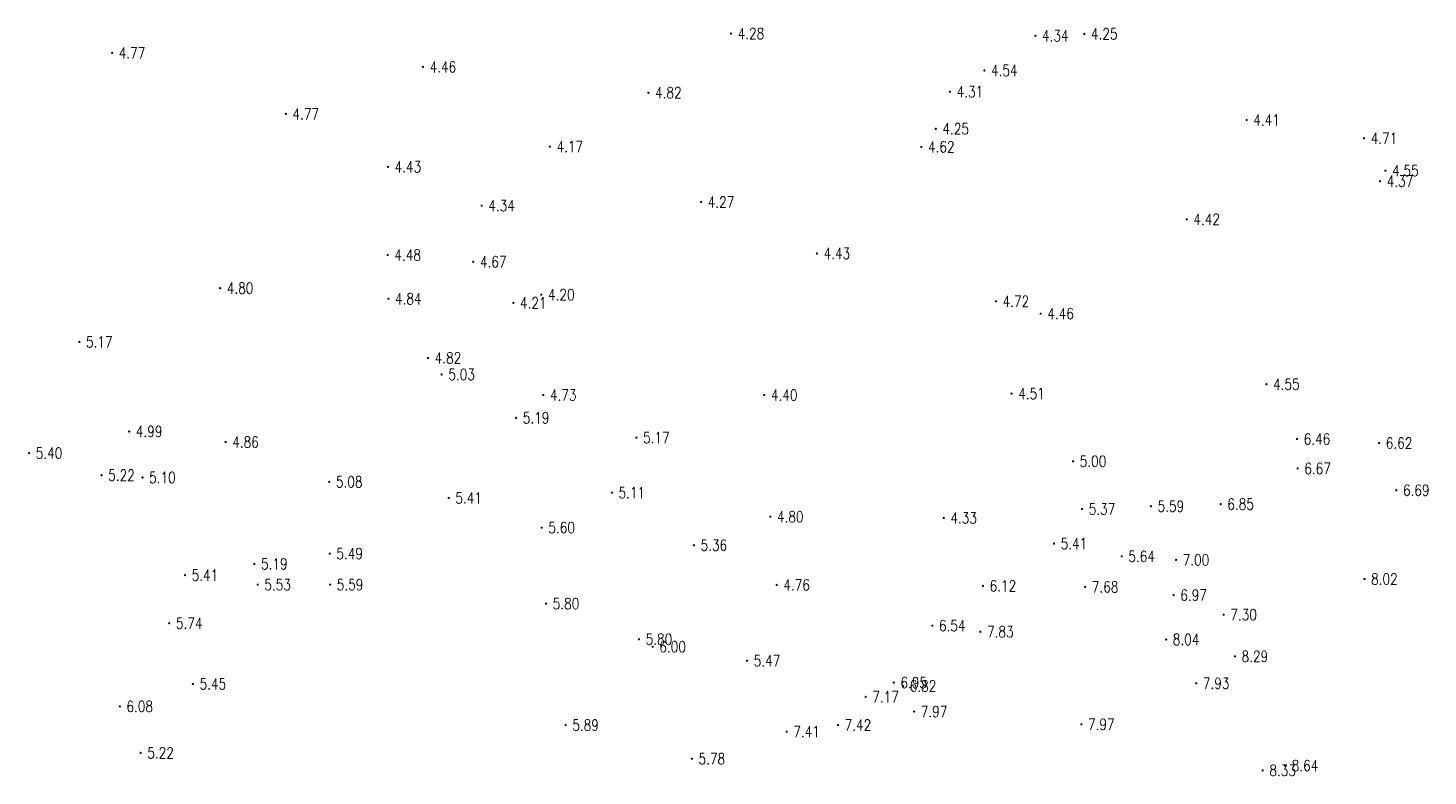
# Model space of a CAD drawing. Extents: x 476861 to 479475, y 2367369 to 2370541.
# Drawn here: x 478146.3 to 478272.7, y 2368894.5 to 2368962 of the extents above; entities that cross this region are included whole.
import ezdxf
from ezdxf.enums import TextEntityAlignment as Align

# ---------------------------------------------------------------- set-up
doc = ezdxf.new("R2010")
doc.units = 0
doc.header["$LTSCALE"] = 0.5
doc.layers.get('0').update_dxf_attribs({"linetype": 'CONTINUOUS'})
doc.layers.add('GCD', color=1, linetype='CONTINUOUS')
doc.styles.add('HZ', font='rs.shx', dxfattribs={"width": 0.8, "bigfont": 'hztxt.shx'})

# ---------------------------------------------------------------- blocks, each defined once
blk = doc.blocks.new('GC200')
at = {"linetype": 'Continuous', "const_width": 0.2, "flags": 128}
blk.add_lwpolyline([(-0.1, 0, 1), (0.1, 0, 1)], format="xyb", close=True, dxfattribs=at)

msp = doc.modelspace()

# ---------------------------------------------------------------- block references
at = {"layer": 'GCD', "linetype": 'Continuous'}
ref = msp.add_blockref('GC200', (478209.736, 2368961.533, 4.28), dxfattribs=dict(at, xscale=0.5, yscale=0.5, zscale=0.5))
ref.add_attrib('height', '4.28', dxfattribs={"linetype": 'Continuous', "height": 1, "style": 'HZ', "width": 0.8}).set_placement((478210.336, 2368961.533, 4.28), align=Align.MIDDLE_LEFT)
ref = msp.add_blockref('GC200', (478237.223, 2368961.329, 4.34), dxfattribs=dict(at, xscale=0.5, yscale=0.5, zscale=0.5))
ref.add_attrib('height', '4.34', dxfattribs={"linetype": 'Continuous', "height": 1, "style": 'HZ', "width": 0.8}).set_placement((478237.823, 2368961.329, 4.34), align=Align.MIDDLE_LEFT)
ref = msp.add_blockref('GC200', (478241.642, 2368961.505, 4.248), dxfattribs=dict(at, xscale=0.5, yscale=0.5, zscale=0.5))
ref.add_attrib('height', '4.25', dxfattribs={"linetype": 'Continuous', "height": 1, "style": 'HZ', "width": 0.8}).set_placement((478242.242, 2368961.505, 4.248), align=Align.MIDDLE_LEFT)
ref = msp.add_blockref('GC200', (478153.86, 2368959.784, 4.77), dxfattribs=dict(at, xscale=0.5, yscale=0.5, zscale=0.5))
ref.add_attrib('height', '4.77', dxfattribs={"linetype": 'Continuous', "height": 1, "style": 'HZ', "width": 0.8}).set_placement((478154.46, 2368959.784, 4.77), align=Align.MIDDLE_LEFT)
ref = msp.add_blockref('GC200', (478181.923, 2368958.52, 4.456), dxfattribs=dict(at, xscale=0.5, yscale=0.5, zscale=0.5))
ref.add_attrib('height', '4.46', dxfattribs={"linetype": 'Continuous', "height": 1, "style": 'HZ', "width": 0.8}).set_placement((478182.523, 2368958.52, 4.456), align=Align.MIDDLE_LEFT)
ref = msp.add_blockref('GC200', (478232.616, 2368958.199, 4.54), dxfattribs=dict(at, xscale=0.5, yscale=0.5, zscale=0.5))
ref.add_attrib('height', '4.54', dxfattribs={"linetype": 'Continuous', "height": 1, "style": 'HZ', "width": 0.8}).set_placement((478233.216, 2368958.199, 4.54), align=Align.MIDDLE_LEFT)
ref = msp.add_blockref('GC200', (478202.28, 2368956.187, 4.815), dxfattribs=dict(at, xscale=0.5, yscale=0.5, zscale=0.5))
ref.add_attrib('height', '4.82', dxfattribs={"linetype": 'Continuous', "height": 1, "style": 'HZ', "width": 0.8}).set_placement((478202.88, 2368956.187, 4.815), align=Align.MIDDLE_LEFT)
ref = msp.add_blockref('GC200', (478229.505, 2368956.281, 4.313), dxfattribs=dict(at, xscale=0.5, yscale=0.5, zscale=0.5))
ref.add_attrib('height', '4.31', dxfattribs={"linetype": 'Continuous', "height": 1, "style": 'HZ', "width": 0.8}).set_placement((478230.105, 2368956.281, 4.313), align=Align.MIDDLE_LEFT)
ref = msp.add_blockref('GC200', (478169.545, 2368954.28, 4.767), dxfattribs=dict(at, xscale=0.5, yscale=0.5, zscale=0.5))
ref.add_attrib('height', '4.77', dxfattribs={"linetype": 'Continuous', "height": 1, "style": 'HZ', "width": 0.8}).set_placement((478170.145, 2368954.28, 4.767), align=Align.MIDDLE_LEFT)
ref = msp.add_blockref('GC200', (478256.296, 2368953.722, 4.41), dxfattribs=dict(at, xscale=0.5, yscale=0.5, zscale=0.5))
ref.add_attrib('height', '4.41', dxfattribs={"linetype": 'Continuous', "height": 1, "style": 'HZ', "width": 0.8}).set_placement((478256.896, 2368953.722, 4.41), align=Align.MIDDLE_LEFT)
ref = msp.add_blockref('GC200', (478228.23, 2368952.936, 4.253), dxfattribs=dict(at, xscale=0.5, yscale=0.5, zscale=0.5))
ref.add_attrib('height', '4.25', dxfattribs={"linetype": 'Continuous', "height": 1, "style": 'HZ', "width": 0.8}).set_placement((478228.83, 2368952.936, 4.253), align=Align.MIDDLE_LEFT)
ref = msp.add_blockref('GC200', (478193.386, 2368951.328, 4.17), dxfattribs=dict(at, xscale=0.5, yscale=0.5, zscale=0.5))
ref.add_attrib('height', '4.17', dxfattribs={"linetype": 'Continuous', "height": 1, "style": 'HZ', "width": 0.8}).set_placement((478193.986, 2368951.328, 4.17), align=Align.MIDDLE_LEFT)
ref = msp.add_blockref('GC200', (478226.924, 2368951.301, 4.622), dxfattribs=dict(at, xscale=0.5, yscale=0.5, zscale=0.5))
ref.add_attrib('height', '4.62', dxfattribs={"linetype": 'Continuous', "height": 1, "style": 'HZ', "width": 0.8}).set_placement((478227.524, 2368951.301, 4.622), align=Align.MIDDLE_LEFT)
ref = msp.add_blockref('GC200', (478266.904, 2368952.077, 4.707), dxfattribs=dict(at, xscale=0.5, yscale=0.5, zscale=0.5))
ref.add_attrib('height', '4.71', dxfattribs={"linetype": 'Continuous', "height": 1, "style": 'HZ', "width": 0.8}).set_placement((478267.504, 2368952.077, 4.707), align=Align.MIDDLE_LEFT)
ref = msp.add_blockref('GC200', (478178.771, 2368949.498, 4.431), dxfattribs=dict(at, xscale=0.5, yscale=0.5, zscale=0.5))
ref.add_attrib('height', '4.43', dxfattribs={"linetype": 'Continuous', "height": 1, "style": 'HZ', "width": 0.8}).set_placement((478179.371, 2368949.498, 4.431), align=Align.MIDDLE_LEFT)
ref = msp.add_blockref('GC200', (478268.829, 2368949.155, 4.548), dxfattribs=dict(at, xscale=0.5, yscale=0.5, zscale=0.5))
ref.add_attrib('height', '4.55', dxfattribs={"linetype": 'Continuous', "height": 1, "style": 'HZ', "width": 0.8}).set_placement((478269.429, 2368949.155, 4.548), align=Align.MIDDLE_LEFT)
ref = msp.add_blockref('GC200', (478268.346, 2368948.206, 4.368), dxfattribs=dict(at, xscale=0.5, yscale=0.5, zscale=0.5))
ref.add_attrib('height', '4.37', dxfattribs={"linetype": 'Continuous', "height": 1, "style": 'HZ', "width": 0.8}).set_placement((478268.946, 2368948.206, 4.368), align=Align.MIDDLE_LEFT)
ref = msp.add_blockref('GC200', (478187.228, 2368945.998, 4.344), dxfattribs=dict(at, xscale=0.5, yscale=0.5, zscale=0.5))
ref.add_attrib('height', '4.34', dxfattribs={"linetype": 'Continuous', "height": 1, "style": 'HZ', "width": 0.8}).set_placement((478187.828, 2368945.998, 4.344), align=Align.MIDDLE_LEFT)
ref = msp.add_blockref('GC200', (478207.037, 2368946.321, 4.269), dxfattribs=dict(at, xscale=0.5, yscale=0.5, zscale=0.5))
ref.add_attrib('height', '4.27', dxfattribs={"linetype": 'Continuous', "height": 1, "style": 'HZ', "width": 0.8}).set_placement((478207.637, 2368946.321, 4.269), align=Align.MIDDLE_LEFT)
ref = msp.add_blockref('GC200', (478250.888, 2368944.759, 4.422), dxfattribs=dict(at, xscale=0.5, yscale=0.5, zscale=0.5))
ref.add_attrib('height', '4.42', dxfattribs={"linetype": 'Continuous', "height": 1, "style": 'HZ', "width": 0.8}).set_placement((478251.488, 2368944.759, 4.422), align=Align.MIDDLE_LEFT)
ref = msp.add_blockref('GC200', (478178.743, 2368941.536, 4.479), dxfattribs=dict(at, xscale=0.5, yscale=0.5, zscale=0.5))
ref.add_attrib('height', '4.48', dxfattribs={"linetype": 'Continuous', "height": 1, "style": 'HZ', "width": 0.8}).set_placement((478179.343, 2368941.536, 4.479), align=Align.MIDDLE_LEFT)
ref = msp.add_blockref('GC200', (478186.469, 2368940.924, 4.672), dxfattribs=dict(at, xscale=0.5, yscale=0.5, zscale=0.5))
ref.add_attrib('height', '4.67', dxfattribs={"linetype": 'Continuous', "height": 1, "style": 'HZ', "width": 0.8}).set_placement((478187.069, 2368940.924, 4.672), align=Align.MIDDLE_LEFT)
ref = msp.add_blockref('GC200', (478217.496, 2368941.679, 4.43), dxfattribs=dict(at, xscale=0.5, yscale=0.5, zscale=0.5))
ref.add_attrib('height', '4.43', dxfattribs={"linetype": 'Continuous', "height": 1, "style": 'HZ', "width": 0.8}).set_placement((478218.096, 2368941.679, 4.43), align=Align.MIDDLE_LEFT)
ref = msp.add_blockref('GC200', (478163.616, 2368938.547, 4.801), dxfattribs=dict(at, xscale=0.5, yscale=0.5, zscale=0.5))
ref.add_attrib('height', '4.80', dxfattribs={"linetype": 'Continuous', "height": 1, "style": 'HZ', "width": 0.8}).set_placement((478164.216, 2368938.547, 4.801), align=Align.MIDDLE_LEFT)
ref = msp.add_blockref('GC200', (478178.805, 2368937.585, 4.835), dxfattribs=dict(at, xscale=0.5, yscale=0.5, zscale=0.5))
ref.add_attrib('height', '4.84', dxfattribs={"linetype": 'Continuous', "height": 1, "style": 'HZ', "width": 0.8}).set_placement((478179.405, 2368937.585, 4.835), align=Align.MIDDLE_LEFT)
ref = msp.add_blockref('GC200', (478190.091, 2368937.22, 4.209), dxfattribs=dict(at, xscale=0.5, yscale=0.5, zscale=0.5))
ref.add_attrib('height', '4.21', dxfattribs={"linetype": 'Continuous', "height": 1, "style": 'HZ', "width": 0.8}).set_placement((478190.691, 2368937.22, 4.209), align=Align.MIDDLE_LEFT)
ref = msp.add_blockref('GC200', (478192.619, 2368937.959, 4.203), dxfattribs=dict(at, xscale=0.5, yscale=0.5, zscale=0.5))
ref.add_attrib('height', '4.20', dxfattribs={"linetype": 'Continuous', "height": 1, "style": 'HZ', "width": 0.8}).set_placement((478193.219, 2368937.959, 4.203), align=Align.MIDDLE_LEFT)
ref = msp.add_blockref('GC200', (478233.657, 2368937.357, 4.72), dxfattribs=dict(at, xscale=0.5, yscale=0.5, zscale=0.5))
ref.add_attrib('height', '4.72', dxfattribs={"linetype": 'Continuous', "height": 1, "style": 'HZ', "width": 0.8}).set_placement((478234.257, 2368937.357, 4.72), align=Align.MIDDLE_LEFT)
ref = msp.add_blockref('GC200', (478237.699, 2368936.248, 4.457), dxfattribs=dict(at, xscale=0.5, yscale=0.5, zscale=0.5))
ref.add_attrib('height', '4.46', dxfattribs={"linetype": 'Continuous', "height": 1, "style": 'HZ', "width": 0.8}).set_placement((478238.299, 2368936.248, 4.457), align=Align.MIDDLE_LEFT)
ref = msp.add_blockref('GC200', (478150.9, 2368933.695, 5.165), dxfattribs=dict(at, xscale=0.5, yscale=0.5, zscale=0.5))
ref.add_attrib('height', '5.17', dxfattribs={"linetype": 'Continuous', "height": 1, "style": 'HZ', "width": 0.8}).set_placement((478151.5, 2368933.695, 5.165), align=Align.MIDDLE_LEFT)
ref = msp.add_blockref('GC200', (478182.387, 2368932.243, 4.816), dxfattribs=dict(at, xscale=0.5, yscale=0.5, zscale=0.5))
ref.add_attrib('height', '4.82', dxfattribs={"linetype": 'Continuous', "height": 1, "style": 'HZ', "width": 0.8}).set_placement((478182.987, 2368932.243, 4.816), align=Align.MIDDLE_LEFT)
ref = msp.add_blockref('GC200', (478183.614, 2368930.753, 5.026), dxfattribs=dict(at, xscale=0.5, yscale=0.5, zscale=0.5))
ref.add_attrib('height', '5.03', dxfattribs={"linetype": 'Continuous', "height": 1, "style": 'HZ', "width": 0.8}).set_placement((478184.214, 2368930.753, 5.026), align=Align.MIDDLE_LEFT)
ref = msp.add_blockref('GC200', (478258.084, 2368929.875, 4.552), dxfattribs=dict(at, xscale=0.5, yscale=0.5, zscale=0.5))
ref.add_attrib('height', '4.55', dxfattribs={"linetype": 'Continuous', "height": 1, "style": 'HZ', "width": 0.8}).set_placement((478258.684, 2368929.875, 4.552), align=Align.MIDDLE_LEFT)
ref = msp.add_blockref('GC200', (478192.787, 2368928.901, 4.733), dxfattribs=dict(at, xscale=0.5, yscale=0.5, zscale=0.5))
ref.add_attrib('height', '4.73', dxfattribs={"linetype": 'Continuous', "height": 1, "style": 'HZ', "width": 0.8}).set_placement((478193.387, 2368928.901, 4.733), align=Align.MIDDLE_LEFT)
ref = msp.add_blockref('GC200', (478212.742, 2368928.898, 4.4), dxfattribs=dict(at, xscale=0.5, yscale=0.5, zscale=0.5))
ref.add_attrib('height', '4.40', dxfattribs={"linetype": 'Continuous', "height": 1, "style": 'HZ', "width": 0.8}).set_placement((478213.342, 2368928.898, 4.4), align=Align.MIDDLE_LEFT)
ref = msp.add_blockref('GC200', (478235.072, 2368929.029, 4.511), dxfattribs=dict(at, xscale=0.5, yscale=0.5, zscale=0.5))
ref.add_attrib('height', '4.51', dxfattribs={"linetype": 'Continuous', "height": 1, "style": 'HZ', "width": 0.8}).set_placement((478235.672, 2368929.029, 4.511), align=Align.MIDDLE_LEFT)
ref = msp.add_blockref('GC200', (478190.341, 2368926.843, 5.19), dxfattribs=dict(at, xscale=0.5, yscale=0.5, zscale=0.5))
ref.add_attrib('height', '5.19', dxfattribs={"linetype": 'Continuous', "height": 1, "style": 'HZ', "width": 0.8}).set_placement((478190.941, 2368926.843, 5.19), align=Align.MIDDLE_LEFT)
ref = msp.add_blockref('GC200', (478155.4, 2368925.61, 4.988), dxfattribs=dict(at, xscale=0.5, yscale=0.5, zscale=0.5))
ref.add_attrib('height', '4.99', dxfattribs={"linetype": 'Continuous', "height": 1, "style": 'HZ', "width": 0.8}).set_placement((478156, 2368925.61, 4.988), align=Align.MIDDLE_LEFT)
ref = msp.add_blockref('GC200', (478164.102, 2368924.652, 4.856), dxfattribs=dict(at, xscale=0.5, yscale=0.5, zscale=0.5))
ref.add_attrib('height', '4.86', dxfattribs={"linetype": 'Continuous', "height": 1, "style": 'HZ', "width": 0.8}).set_placement((478164.702, 2368924.652, 4.856), align=Align.MIDDLE_LEFT)
ref = msp.add_blockref('GC200', (478201.201, 2368925.053, 5.17), dxfattribs=dict(at, xscale=0.5, yscale=0.5, zscale=0.5))
ref.add_attrib('height', '5.17', dxfattribs={"linetype": 'Continuous', "height": 1, "style": 'HZ', "width": 0.8}).set_placement((478201.801, 2368925.053, 5.17), align=Align.MIDDLE_LEFT)
ref = msp.add_blockref('GC200', (478260.847, 2368924.927, 6.46), dxfattribs=dict(at, xscale=0.5, yscale=0.5, zscale=0.5))
ref.add_attrib('height', '6.46', dxfattribs={"linetype": 'Continuous', "height": 1, "style": 'HZ', "width": 0.8}).set_placement((478261.447, 2368924.927, 6.46), align=Align.MIDDLE_LEFT)
ref = msp.add_blockref('GC200', (478268.262, 2368924.566, 6.621), dxfattribs=dict(at, xscale=0.5, yscale=0.5, zscale=0.5))
ref.add_attrib('height', '6.62', dxfattribs={"linetype": 'Continuous', "height": 1, "style": 'HZ', "width": 0.8}).set_placement((478268.862, 2368924.566, 6.621), align=Align.MIDDLE_LEFT)
ref = msp.add_blockref('GC200', (478146.364, 2368923.656, 5.398), dxfattribs=dict(at, xscale=0.5, yscale=0.5, zscale=0.5))
ref.add_attrib('height', '5.40', dxfattribs={"linetype": 'Continuous', "height": 1, "style": 'HZ', "width": 0.8}).set_placement((478146.964, 2368923.656, 5.398), align=Align.MIDDLE_LEFT)
ref = msp.add_blockref('GC200', (478240.628, 2368922.92, 5), dxfattribs=dict(at, xscale=0.5, yscale=0.5, zscale=0.5))
ref.add_attrib('height', '5.00', dxfattribs={"linetype": 'Continuous', "height": 1, "style": 'HZ', "width": 0.8}).set_placement((478241.228, 2368922.92, 5), align=Align.MIDDLE_LEFT)
ref = msp.add_blockref('GC200', (478260.901, 2368922.269, 6.674), dxfattribs=dict(at, xscale=0.5, yscale=0.5, zscale=0.5))
ref.add_attrib('height', '6.67', dxfattribs={"linetype": 'Continuous', "height": 1, "style": 'HZ', "width": 0.8}).set_placement((478261.501, 2368922.269, 6.674), align=Align.MIDDLE_LEFT)
ref = msp.add_blockref('GC200', (478152.904, 2368921.662, 5.221), dxfattribs=dict(at, xscale=0.5, yscale=0.5, zscale=0.5))
ref.add_attrib('height', '5.22', dxfattribs={"linetype": 'Continuous', "height": 1, "style": 'HZ', "width": 0.8}).set_placement((478153.504, 2368921.662, 5.221), align=Align.MIDDLE_LEFT)
ref = msp.add_blockref('GC200', (478156.599, 2368921.455, 5.098), dxfattribs=dict(at, xscale=0.5, yscale=0.5, zscale=0.5))
ref.add_attrib('height', '5.10', dxfattribs={"linetype": 'Continuous', "height": 1, "style": 'HZ', "width": 0.8}).set_placement((478157.199, 2368921.455, 5.098), align=Align.MIDDLE_LEFT)
ref = msp.add_blockref('GC200', (478173.465, 2368921.063, 5.084), dxfattribs=dict(at, xscale=0.5, yscale=0.5, zscale=0.5))
ref.add_attrib('height', '5.08', dxfattribs={"linetype": 'Continuous', "height": 1, "style": 'HZ', "width": 0.8}).set_placement((478174.065, 2368921.063, 5.084), align=Align.MIDDLE_LEFT)
ref = msp.add_blockref('GC200', (478184.254, 2368919.608, 5.411), dxfattribs=dict(at, xscale=0.5, yscale=0.5, zscale=0.5))
ref.add_attrib('height', '5.41', dxfattribs={"linetype": 'Continuous', "height": 1, "style": 'HZ', "width": 0.8}).set_placement((478184.854, 2368919.608, 5.411), align=Align.MIDDLE_LEFT)
ref = msp.add_blockref('GC200', (478198.98, 2368920.084, 5.113), dxfattribs=dict(at, xscale=0.5, yscale=0.5, zscale=0.5))
ref.add_attrib('height', '5.11', dxfattribs={"linetype": 'Continuous', "height": 1, "style": 'HZ', "width": 0.8}).set_placement((478199.58, 2368920.084, 5.113), align=Align.MIDDLE_LEFT)
ref = msp.add_blockref('GC200', (478269.809, 2368920.306, 6.689), dxfattribs=dict(at, xscale=0.5, yscale=0.5, zscale=0.5))
ref.add_attrib('height', '6.69', dxfattribs={"linetype": 'Continuous', "height": 1, "style": 'HZ', "width": 0.8}).set_placement((478270.409, 2368920.306, 6.689), align=Align.MIDDLE_LEFT)
ref = msp.add_blockref('GC200', (478241.44, 2368918.606, 5.365), dxfattribs=dict(at, xscale=0.5, yscale=0.5, zscale=0.5))
ref.add_attrib('height', '5.37', dxfattribs={"linetype": 'Continuous', "height": 1, "style": 'HZ', "width": 0.8}).set_placement((478242.04, 2368918.606, 5.365), align=Align.MIDDLE_LEFT)
ref = msp.add_blockref('GC200', (478247.654, 2368918.86, 5.59), dxfattribs=dict(at, xscale=0.5, yscale=0.5, zscale=0.5))
ref.add_attrib('height', '5.59', dxfattribs={"linetype": 'Continuous', "height": 1, "style": 'HZ', "width": 0.8}).set_placement((478248.254, 2368918.86, 5.59), align=Align.MIDDLE_LEFT)
ref = msp.add_blockref('GC200', (478253.95, 2368919.049, 6.852), dxfattribs=dict(at, xscale=0.5, yscale=0.5, zscale=0.5))
ref.add_attrib('height', '6.85', dxfattribs={"linetype": 'Continuous', "height": 1, "style": 'HZ', "width": 0.8}).set_placement((478254.55, 2368919.049, 6.852), align=Align.MIDDLE_LEFT)
ref = msp.add_blockref('GC200', (478192.649, 2368916.929, 5.602), dxfattribs=dict(at, xscale=0.5, yscale=0.5, zscale=0.5))
ref.add_attrib('height', '5.60', dxfattribs={"linetype": 'Continuous', "height": 1, "style": 'HZ', "width": 0.8}).set_placement((478193.249, 2368916.929, 5.602), align=Align.MIDDLE_LEFT)
ref = msp.add_blockref('GC200', (478213.286, 2368917.913, 4.799), dxfattribs=dict(at, xscale=0.5, yscale=0.5, zscale=0.5))
ref.add_attrib('height', '4.80', dxfattribs={"linetype": 'Continuous', "height": 1, "style": 'HZ', "width": 0.8}).set_placement((478213.886, 2368917.913, 4.799), align=Align.MIDDLE_LEFT)
ref = msp.add_blockref('GC200', (478228.95, 2368917.803, 4.329), dxfattribs=dict(at, xscale=0.5, yscale=0.5, zscale=0.5))
ref.add_attrib('height', '4.33', dxfattribs={"linetype": 'Continuous', "height": 1, "style": 'HZ', "width": 0.8}).set_placement((478229.55, 2368917.803, 4.329), align=Align.MIDDLE_LEFT)
ref = msp.add_blockref('GC200', (478173.508, 2368914.583, 5.49), dxfattribs=dict(at, xscale=0.5, yscale=0.5, zscale=0.5))
ref.add_attrib('height', '5.49', dxfattribs={"linetype": 'Continuous', "height": 1, "style": 'HZ', "width": 0.8}).set_placement((478174.108, 2368914.583, 5.49), align=Align.MIDDLE_LEFT)
ref = msp.add_blockref('GC200', (478206.39, 2368915.339, 5.36), dxfattribs=dict(at, xscale=0.5, yscale=0.5, zscale=0.5))
ref.add_attrib('height', '5.36', dxfattribs={"linetype": 'Continuous', "height": 1, "style": 'HZ', "width": 0.8}).set_placement((478206.99, 2368915.339, 5.36), align=Align.MIDDLE_LEFT)
ref = msp.add_blockref('GC200', (478238.899, 2368915.488, 5.41), dxfattribs=dict(at, xscale=0.5, yscale=0.5, zscale=0.5))
ref.add_attrib('height', '5.41', dxfattribs={"linetype": 'Continuous', "height": 1, "style": 'HZ', "width": 0.8}).set_placement((478239.499, 2368915.488, 5.41), align=Align.MIDDLE_LEFT)
ref = msp.add_blockref('GC200', (478166.702, 2368913.656, 5.193), dxfattribs=dict(at, xscale=0.5, yscale=0.5, zscale=0.5))
ref.add_attrib('height', '5.19', dxfattribs={"linetype": 'Continuous', "height": 1, "style": 'HZ', "width": 0.8}).set_placement((478167.302, 2368913.656, 5.193), align=Align.MIDDLE_LEFT)
ref = msp.add_blockref('GC200', (478245.011, 2368914.333, 5.644), dxfattribs=dict(at, xscale=0.5, yscale=0.5, zscale=0.5))
ref.add_attrib('height', '5.64', dxfattribs={"linetype": 'Continuous', "height": 1, "style": 'HZ', "width": 0.8}).set_placement((478245.611, 2368914.333, 5.644), align=Align.MIDDLE_LEFT)
ref = msp.add_blockref('GC200', (478249.925, 2368914.014, 7.002), dxfattribs=dict(at, xscale=0.5, yscale=0.5, zscale=0.5))
ref.add_attrib('height', '7.00', dxfattribs={"linetype": 'Continuous', "height": 1, "style": 'HZ', "width": 0.8}).set_placement((478250.525, 2368914.014, 7.002), align=Align.MIDDLE_LEFT)
ref = msp.add_blockref('GC200', (478160.44, 2368912.636, 5.411), dxfattribs=dict(at, xscale=0.5, yscale=0.5, zscale=0.5))
ref.add_attrib('height', '5.41', dxfattribs={"linetype": 'Continuous', "height": 1, "style": 'HZ', "width": 0.8}).set_placement((478161.04, 2368912.636, 5.411), align=Align.MIDDLE_LEFT)
ref = msp.add_blockref('GC200', (478266.936, 2368912.29, 8.016), dxfattribs=dict(at, xscale=0.5, yscale=0.5, zscale=0.5))
ref.add_attrib('height', '8.02', dxfattribs={"linetype": 'Continuous', "height": 1, "style": 'HZ', "width": 0.8}).set_placement((478267.536, 2368912.29, 8.016), align=Align.MIDDLE_LEFT)
ref = msp.add_blockref('GC200', (478167, 2368911.775, 5.532), dxfattribs=dict(at, xscale=0.5, yscale=0.5, zscale=0.5))
ref.add_attrib('height', '5.53', dxfattribs={"linetype": 'Continuous', "height": 1, "style": 'HZ', "width": 0.8}).set_placement((478167.6, 2368911.775, 5.532), align=Align.MIDDLE_LEFT)
ref = msp.add_blockref('GC200', (478173.546, 2368911.779, 5.585), dxfattribs=dict(at, xscale=0.5, yscale=0.5, zscale=0.5))
ref.add_attrib('height', '5.59', dxfattribs={"linetype": 'Continuous', "height": 1, "style": 'HZ', "width": 0.8}).set_placement((478174.146, 2368911.779, 5.585), align=Align.MIDDLE_LEFT)
ref = msp.add_blockref('GC200', (478213.86, 2368911.755, 4.759), dxfattribs=dict(at, xscale=0.5, yscale=0.5, zscale=0.5))
ref.add_attrib('height', '4.76', dxfattribs={"linetype": 'Continuous', "height": 1, "style": 'HZ', "width": 0.8}).set_placement((478214.46, 2368911.755, 4.759), align=Align.MIDDLE_LEFT)
ref = msp.add_blockref('GC200', (478232.492, 2368911.667, 6.121), dxfattribs=dict(at, xscale=0.5, yscale=0.5, zscale=0.5))
ref.add_attrib('height', '6.12', dxfattribs={"linetype": 'Continuous', "height": 1, "style": 'HZ', "width": 0.8}).set_placement((478233.092, 2368911.667, 6.121), align=Align.MIDDLE_LEFT)
ref = msp.add_blockref('GC200', (478241.719, 2368911.579, 7.681), dxfattribs=dict(at, xscale=0.5, yscale=0.5, zscale=0.5))
ref.add_attrib('height', '7.68', dxfattribs={"linetype": 'Continuous', "height": 1, "style": 'HZ', "width": 0.8}).set_placement((478242.319, 2368911.579, 7.681), align=Align.MIDDLE_LEFT)
ref = msp.add_blockref('GC200', (478249.707, 2368910.839, 6.974), dxfattribs=dict(at, xscale=0.5, yscale=0.5, zscale=0.5))
ref.add_attrib('height', '6.97', dxfattribs={"linetype": 'Continuous', "height": 1, "style": 'HZ', "width": 0.8}).set_placement((478250.307, 2368910.839, 6.974), align=Align.MIDDLE_LEFT)
ref = msp.add_blockref('GC200', (478193.041, 2368910.069, 5.802), dxfattribs=dict(at, xscale=0.5, yscale=0.5, zscale=0.5))
ref.add_attrib('height', '5.80', dxfattribs={"linetype": 'Continuous', "height": 1, "style": 'HZ', "width": 0.8}).set_placement((478193.641, 2368910.069, 5.802), align=Align.MIDDLE_LEFT)
ref = msp.add_blockref('GC200', (478159.016, 2368908.298, 5.737), dxfattribs=dict(at, xscale=0.5, yscale=0.5, zscale=0.5))
ref.add_attrib('height', '5.74', dxfattribs={"linetype": 'Continuous', "height": 1, "style": 'HZ', "width": 0.8}).set_placement((478159.616, 2368908.298, 5.737), align=Align.MIDDLE_LEFT)
ref = msp.add_blockref('GC200', (478227.913, 2368908.081, 6.543), dxfattribs=dict(at, xscale=0.5, yscale=0.5, zscale=0.5))
ref.add_attrib('height', '6.54', dxfattribs={"linetype": 'Continuous', "height": 1, "style": 'HZ', "width": 0.8}).set_placement((478228.513, 2368908.081, 6.543), align=Align.MIDDLE_LEFT)
ref = msp.add_blockref('GC200', (478254.219, 2368909.071, 7.3), dxfattribs=dict(at, xscale=0.5, yscale=0.5, zscale=0.5))
ref.add_attrib('height', '7.30', dxfattribs={"linetype": 'Continuous', "height": 1, "style": 'HZ', "width": 0.8}).set_placement((478254.819, 2368909.071, 7.3), align=Align.MIDDLE_LEFT)
ref = msp.add_blockref('GC200', (478201.434, 2368906.854, 5.795), dxfattribs=dict(at, xscale=0.5, yscale=0.5, zscale=0.5))
ref.add_attrib('height', '5.80', dxfattribs={"linetype": 'Continuous', "height": 1, "style": 'HZ', "width": 0.8}).set_placement((478202.034, 2368906.854, 5.795), align=Align.MIDDLE_LEFT)
ref = msp.add_blockref('GC200', (478232.257, 2368907.527, 7.828), dxfattribs=dict(at, xscale=0.5, yscale=0.5, zscale=0.5))
ref.add_attrib('height', '7.83', dxfattribs={"linetype": 'Continuous', "height": 1, "style": 'HZ', "width": 0.8}).set_placement((478232.857, 2368907.527, 7.828), align=Align.MIDDLE_LEFT)
ref = msp.add_blockref('GC200', (478249.029, 2368906.829, 8.037), dxfattribs=dict(at, xscale=0.5, yscale=0.5, zscale=0.5))
ref.add_attrib('height', '8.04', dxfattribs={"linetype": 'Continuous', "height": 1, "style": 'HZ', "width": 0.8}).set_placement((478249.629, 2368906.829, 8.037), align=Align.MIDDLE_LEFT)
ref = msp.add_blockref('GC200', (478202.664, 2368906.18, 5.999), dxfattribs=dict(at, xscale=0.5, yscale=0.5, zscale=0.5))
ref.add_attrib('height', '6.00', dxfattribs={"linetype": 'Continuous', "height": 1, "style": 'HZ', "width": 0.8}).set_placement((478203.264, 2368906.18, 5.999), align=Align.MIDDLE_LEFT)
ref = msp.add_blockref('GC200', (478211.19, 2368904.913, 5.47), dxfattribs=dict(at, xscale=0.5, yscale=0.5, zscale=0.5))
ref.add_attrib('height', '5.47', dxfattribs={"linetype": 'Continuous', "height": 1, "style": 'HZ', "width": 0.8}).set_placement((478211.79, 2368904.913, 5.47), align=Align.MIDDLE_LEFT)
ref = msp.add_blockref('GC200', (478255.238, 2368905.308, 8.291), dxfattribs=dict(at, xscale=0.5, yscale=0.5, zscale=0.5))
ref.add_attrib('height', '8.29', dxfattribs={"linetype": 'Continuous', "height": 1, "style": 'HZ', "width": 0.8}).set_placement((478255.838, 2368905.308, 8.291), align=Align.MIDDLE_LEFT)
ref = msp.add_blockref('GC200', (478161.153, 2368902.818, 5.448), dxfattribs=dict(at, xscale=0.5, yscale=0.5, zscale=0.5))
ref.add_attrib('height', '5.45', dxfattribs={"linetype": 'Continuous', "height": 1, "style": 'HZ', "width": 0.8}).set_placement((478161.753, 2368902.818, 5.448), align=Align.MIDDLE_LEFT)
ref = msp.add_blockref('GC200', (478224.441, 2368902.94, 6.949), dxfattribs=dict(at, xscale=0.5, yscale=0.5, zscale=0.5))
ref.add_attrib('height', '6.95', dxfattribs={"linetype": 'Continuous', "height": 1, "style": 'HZ', "width": 0.8}).set_placement((478225.041, 2368902.94, 6.949), align=Align.MIDDLE_LEFT)
ref = msp.add_blockref('GC200', (478225.278, 2368902.631, 6.815), dxfattribs=dict(at, xscale=0.5, yscale=0.5, zscale=0.5))
ref.add_attrib('height', '6.82', dxfattribs={"linetype": 'Continuous', "height": 1, "style": 'HZ', "width": 0.8}).set_placement((478225.878, 2368902.631, 6.815), align=Align.MIDDLE_LEFT)
ref = msp.add_blockref('GC200', (478251.745, 2368902.874, 7.926), dxfattribs=dict(at, xscale=0.5, yscale=0.5, zscale=0.5))
ref.add_attrib('height', '7.93', dxfattribs={"linetype": 'Continuous', "height": 1, "style": 'HZ', "width": 0.8}).set_placement((478252.345, 2368902.874, 7.926), align=Align.MIDDLE_LEFT)
ref = msp.add_blockref('GC200', (478154.552, 2368900.79, 6.084), dxfattribs=dict(at, xscale=0.5, yscale=0.5, zscale=0.5))
ref.add_attrib('height', '6.08', dxfattribs={"linetype": 'Continuous', "height": 1, "style": 'HZ', "width": 0.8}).set_placement((478155.152, 2368900.79, 6.084), align=Align.MIDDLE_LEFT)
ref = msp.add_blockref('GC200', (478221.899, 2368901.652, 7.174), dxfattribs=dict(at, xscale=0.5, yscale=0.5, zscale=0.5))
ref.add_attrib('height', '7.17', dxfattribs={"linetype": 'Continuous', "height": 1, "style": 'HZ', "width": 0.8}).set_placement((478222.499, 2368901.652, 7.174), align=Align.MIDDLE_LEFT)
ref = msp.add_blockref('GC200', (478226.272, 2368900.322, 7.968), dxfattribs=dict(at, xscale=0.5, yscale=0.5, zscale=0.5))
ref.add_attrib('height', '7.97', dxfattribs={"linetype": 'Continuous', "height": 1, "style": 'HZ', "width": 0.8}).set_placement((478226.872, 2368900.322, 7.968), align=Align.MIDDLE_LEFT)
ref = msp.add_blockref('GC200', (478194.806, 2368899.1, 5.893), dxfattribs=dict(at, xscale=0.5, yscale=0.5, zscale=0.5))
ref.add_attrib('height', '5.89', dxfattribs={"linetype": 'Continuous', "height": 1, "style": 'HZ', "width": 0.8}).set_placement((478195.406, 2368899.1, 5.893), align=Align.MIDDLE_LEFT)
ref = msp.add_blockref('GC200', (478214.765, 2368898.514, 7.412), dxfattribs=dict(at, xscale=0.5, yscale=0.5, zscale=0.5))
ref.add_attrib('height', '7.41', dxfattribs={"linetype": 'Continuous', "height": 1, "style": 'HZ', "width": 0.8}).set_placement((478215.365, 2368898.514, 7.412), align=Align.MIDDLE_LEFT)
ref = msp.add_blockref('GC200', (478219.397, 2368899.102, 7.42), dxfattribs=dict(at, xscale=0.5, yscale=0.5, zscale=0.5))
ref.add_attrib('height', '7.42', dxfattribs={"linetype": 'Continuous', "height": 1, "style": 'HZ', "width": 0.8}).set_placement((478219.997, 2368899.102, 7.42), align=Align.MIDDLE_LEFT)
ref = msp.add_blockref('GC200', (478241.366, 2368899.17, 7.97), dxfattribs=dict(at, xscale=0.5, yscale=0.5, zscale=0.5))
ref.add_attrib('height', '7.97', dxfattribs={"linetype": 'Continuous', "height": 1, "style": 'HZ', "width": 0.8}).set_placement((478241.966, 2368899.17, 7.97), align=Align.MIDDLE_LEFT)
ref = msp.add_blockref('GC200', (478156.435, 2368896.589, 5.217), dxfattribs=dict(at, xscale=0.5, yscale=0.5, zscale=0.5))
ref.add_attrib('height', '5.22', dxfattribs={"linetype": 'Continuous', "height": 1, "style": 'HZ', "width": 0.8}).set_placement((478157.035, 2368896.589, 5.217), align=Align.MIDDLE_LEFT)
ref = msp.add_blockref('GC200', (478206.205, 2368896.064, 5.78), dxfattribs=dict(at, xscale=0.5, yscale=0.5, zscale=0.5))
ref.add_attrib('height', '5.78', dxfattribs={"linetype": 'Continuous', "height": 1, "style": 'HZ', "width": 0.8}).set_placement((478206.805, 2368896.064, 5.78), align=Align.MIDDLE_LEFT)
ref = msp.add_blockref('GC200', (478259.769, 2368895.446, 8.643), dxfattribs=dict(at, xscale=0.5, yscale=0.5, zscale=0.5))
ref.add_attrib('height', '8.64', dxfattribs={"linetype": 'Continuous', "height": 1, "style": 'HZ', "width": 0.8}).set_placement((478260.369, 2368895.446, 8.643), align=Align.MIDDLE_LEFT)
ref = msp.add_blockref('GC200', (478257.748, 2368895.006, 8.332), dxfattribs=dict(at, xscale=0.5, yscale=0.5, zscale=0.5))
ref.add_attrib('height', '8.33', dxfattribs={"linetype": 'Continuous', "height": 1, "style": 'HZ', "width": 0.8}).set_placement((478258.348, 2368895.006, 8.332), align=Align.MIDDLE_LEFT)

doc.saveas('drawing.dxf')
